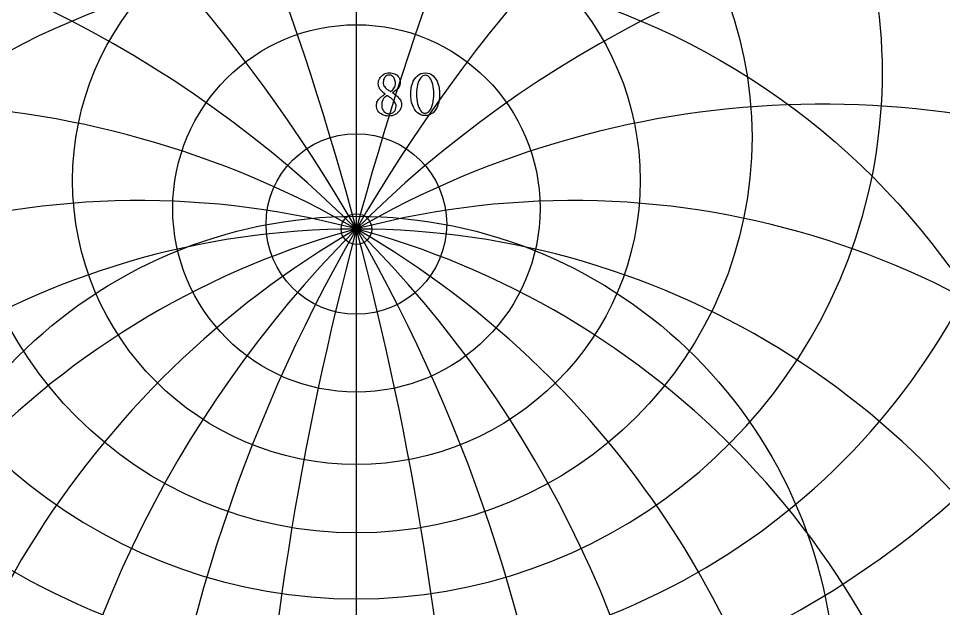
# Model space of a CAD drawing. Header units: millimetres. Extents: x -32.4 to 32.4, y -32.4 to 33.4.
# Drawn here: x -9.65 to 16.76, y 2.47 to 19.31 of the extents above; entities that cross this region are included whole.
import ezdxf

# ---------------------------------------------------------------- set-up
doc = ezdxf.new("R2010")
doc.units = ezdxf.units.MM
for name, color, linetype in [('ENGRAVE', 7, 'Continuous'), ('ENGRAVE_FINE', 8, 'Continuous'), ('TEXT', 5, 'Continuous')]:
    doc.layers.add(name, color=color, linetype=linetype)

msp = doc.modelspace()

# ---------------------------------------------------------------- linework, layer by layer
at = {"layer": 'ENGRAVE'}
msp.add_lwpolyline([(0, -31.9), (0, 31.9)], dxfattribs=at)
for centre, radius in [((0, 0), 31.9), ((0, 15.9212), 11.2919), ((0, 14.686), 8.1021), ((0, 0), 20.8814), ((0, 13.8918), 5.2425), ((0, 13.4465), 2.5763), ((0, 13.3029), 0.438), ((0, 0), 13.6687)]:
    msp.add_circle(centre, radius, dxfattribs=at)
for centre, radius, start, end in [((0, 17.7632), 15.0141, 116.667, 63.333), ((0, 20.5123), 19.6005, 164.66343, 15.33657), ((0, 24.7502), 25.6619, 191.51133, 348.48867), ((0, -9.7372), 23.0401, 25, 155), ((0, -9.7372), 23.0401, 25, 155), ((0, 31.7391), 34.4882, 212.59051, 327.40949), ((0, 44.7803), 49.4096, 230.79439, 309.20561)]:
    msp.add_arc(centre, radius, start, end, dxfattribs=at)
at = {"layer": 'ENGRAVE_FINE'}
for centre, radius, start, end in [((-85.9867, -9.7372), 89.02, 3.343595, 27.337032), ((-85.9867, -9.7372), 89.02, 3.343595, 27.337032), ((85.9867, -9.7372), 89.02, 152.662968, 176.656405), ((85.9867, -9.7372), 89.02, 152.662968, 176.656405), ((-39.9066, -9.7372), 46.0802, 6.79908, 56.16718), ((-39.9066, -9.7372), 46.0802, 6.79908, 56.16718), ((39.9066, -9.7372), 46.0802, 123.83282, 173.20092), ((39.9066, -9.7372), 46.0802, 123.83282, 173.20092), ((-23.0401, -9.7372), 32.5836, 10.49339, 88.65012), ((-23.0401, -9.7372), 32.5836, 10.49339, 88.65012), ((23.0401, -9.7372), 32.5836, 91.34988, 169.50661), ((23.0401, -9.7372), 32.5836, 91.34988, 169.50661), ((-13.3022, -9.7372), 26.6044, 14.58788, 128.69057), ((-13.3022, -9.7372), 26.6044, 14.58788, 128.69057), ((13.3022, -9.7372), 26.6044, 51.30943, 165.41212), ((13.3022, -9.7372), 26.6044, 51.30943, 165.41212), ((-6.1736, -9.7372), 23.8528, 19.3086, 147.77007), ((-6.1736, -9.7372), 23.8528, 19.3086, 147.77007), ((6.1736, -9.7372), 23.8528, 32.22993, 160.6914), ((6.1736, -9.7372), 23.8528, 32.22993, 160.6914)]:
    msp.add_arc(centre, radius, start, end, dxfattribs=at)
at = {"layer": 'TEXT'}
for points in [[(0.9383, 17.7649), (0.9802, 17.7628), (1.0202, 17.7566), (1.0584, 17.7463), (1.0947, 17.7318), (1.1284, 17.7135), (1.1586, 17.6915), (1.1853, 17.6659), (1.2084, 17.6366), (1.2271, 17.6039), (1.2404, 17.5677), (1.2485, 17.5281), (1.2511, 17.4851), (1.2489, 17.4494), (1.2424, 17.4161), (1.2315, 17.3853), (1.2162, 17.3569), (1.1978, 17.3307), (1.1775, 17.3064), (1.1555, 17.284), (1.1316, 17.2636), (1.1072, 17.2449), (1.0833, 17.2277), (1.0601, 17.2119), (1.0374, 17.1976), (1.0323, 17.1954), (1.0306, 17.1927), (1.0323, 17.1896), (1.0374, 17.1859), (1.0665, 17.1692), (1.0955, 17.15), (1.1243, 17.1284), (1.153, 17.1043), (1.1805, 17.0783), (1.2055, 17.0509), (1.2281, 17.022), (1.2482, 16.9916), (1.2648, 16.9602), (1.2766, 16.928), (1.2837, 16.8951), (1.2861, 16.8615), (1.2829, 16.8151), (1.2735, 16.7711), (1.2577, 16.7296), (1.2356, 16.6905), (1.2083, 16.6546), (1.1771, 16.6228), (1.1418, 16.5949), (1.1025, 16.571), (1.0604, 16.5519), (1.0168, 16.5383), (0.9716, 16.5301), (0.9247, 16.5273), (0.8747, 16.5298), (0.8274, 16.537), (0.7829, 16.5492), (0.7412, 16.5662), (0.7031, 16.5876), (0.6695, 16.6128), (0.6404, 16.642), (0.6158, 16.675), (0.5963, 16.7113), (0.5823, 16.7503), (0.574, 16.7919), (0.5712, 16.8362), (0.5729, 16.8666), (0.578, 16.8955), (0.5865, 16.9229), (0.5984, 16.9489), (0.6128, 16.9734), (0.629, 16.9965), (0.6468, 17.0181), (0.6664, 17.0383), (0.6868, 17.057), (0.7074, 17.0742), (0.7281, 17.09), (0.7489, 17.1043), (0.7689, 17.1173), (0.7871, 17.1291), (0.8034, 17.1397), (0.8179, 17.149), (0.8208, 17.1518), (0.8218, 17.1543), (0.8208, 17.1567), (0.8179, 17.1587), (0.798, 17.1717), (0.7773, 17.1871), (0.7558, 17.2052), (0.7334, 17.2257), (0.7114, 17.2485), (0.6911, 17.2731), (0.6726, 17.2995), (0.6557, 17.3277), (0.6417, 17.3576), (0.6316, 17.3889), (0.6256, 17.4217), (0.6236, 17.456), (0.6264, 17.496), (0.6345, 17.5346), (0.6482, 17.5718), (0.6673, 17.6075), (0.6909, 17.6408), (0.7181, 17.6709), (0.7487, 17.6976), (0.7829, 17.7211), (0.8196, 17.7403), (0.8577, 17.7539), (0.8973, 17.7621), (0.9383, 17.7649)], [(0.9286, 17.6988), (0.8959, 17.6949), (0.8657, 17.6833), (0.8381, 17.6638), (0.813, 17.6366), (0.7922, 17.6041), (0.7773, 17.5686), (0.7684, 17.5303), (0.7654, 17.489), (0.7676, 17.4544), (0.7739, 17.4227), (0.7846, 17.3937), (0.7994, 17.3676), (0.8172, 17.3439), (0.8366, 17.3226), (0.8575, 17.3036), (0.8801, 17.2869), (0.9026, 17.272), (0.9238, 17.2583), (0.9434, 17.2458), (0.9617, 17.2345), (0.9638, 17.2336), (0.9665, 17.233), (0.9697, 17.2327), (0.9733, 17.2325), (0.9742, 17.2325), (0.9748, 17.2325), (0.9751, 17.2325), (0.9753, 17.2325), (0.978, 17.2327), (0.9806, 17.233), (0.9829, 17.2336), (0.985, 17.2345), (1.0127, 17.2551), (1.0374, 17.2782), (1.0593, 17.3037), (1.0782, 17.3316), (1.0935, 17.362), (1.1044, 17.3948), (1.111, 17.43), (1.1132, 17.4676), (1.1118, 17.4955), (1.1076, 17.523), (1.1006, 17.5499), (1.0908, 17.5764), (1.0785, 17.6015), (1.0639, 17.6245), (1.047, 17.6453), (1.0277, 17.6638), (1.0062, 17.6791), (0.9825, 17.6901), (0.9567, 17.6966), (0.9286, 17.6988)], [(1.9622, 17.761), (2.0266, 17.7557), (2.0858, 17.7401), (2.1397, 17.714), (2.1885, 17.6774), (2.2318, 17.6322), (2.2696, 17.5801), (2.3018, 17.521), (2.3284, 17.455), (2.3492, 17.3839), (2.3641, 17.3095), (2.373, 17.2319), (2.376, 17.1509), (2.3729, 17.07), (2.3638, 16.9924), (2.3487, 16.918), (2.3274, 16.8469), (2.3004, 16.7809), (2.2679, 16.7216), (2.23, 16.6691), (2.1866, 16.6235), (2.1379, 16.5865), (2.0843, 16.5601), (2.0257, 16.5443), (1.9622, 16.539), (1.9002, 16.5443), (1.8427, 16.5601), (1.7895, 16.5865), (1.7407, 16.6235), (1.6968, 16.6691), (1.6584, 16.7216), (1.6254, 16.7809), (1.5979, 16.8469), (1.5762, 16.918), (1.5608, 16.9924), (1.5515, 17.07), (1.5484, 17.1509), (1.5514, 17.2319), (1.5605, 17.3095), (1.5757, 17.3839), (1.5969, 17.455), (1.624, 17.521), (1.6567, 17.5801), (1.6949, 17.6322), (1.7388, 17.6774), (1.7877, 17.714), (1.8412, 17.7401), (1.8994, 17.7557), (1.9622, 17.761)], [(1.9719, 17.691), (1.9335, 17.6865), (1.8978, 17.6728), (1.865, 17.6501), (1.8349, 17.6182), (1.8079, 17.5787), (1.7842, 17.5329), (1.7637, 17.481), (1.7465, 17.4229), (1.7329, 17.36), (1.7232, 17.2937), (1.7174, 17.224), (1.7154, 17.1509), (1.7174, 17.0786), (1.7232, 17.0094), (1.7329, 16.9431), (1.7465, 16.8799), (1.7635, 16.8214), (1.7832, 16.769), (1.8057, 16.7228), (1.831, 16.6827), (1.8588, 16.6505), (1.8886, 16.6274), (1.9205, 16.6135), (1.9544, 16.6089), (1.9953, 16.6137), (2.0326, 16.6279), (2.0662, 16.6515), (2.0962, 16.6847), (2.1226, 16.7257), (2.1455, 16.7731), (2.1649, 16.8268), (2.1807, 16.8867), (2.1931, 16.9512), (2.2019, 17.0184), (2.2071, 17.0882), (2.2089, 17.1607), (2.207, 17.2336), (2.2014, 17.3027), (2.192, 17.3681), (2.1788, 17.4297), (2.1623, 17.4864), (2.1428, 17.5371), (2.1205, 17.5816), (2.0952, 17.6201), (2.0675, 17.6511), (2.0377, 17.6733), (2.0058, 17.6866), (1.9719, 17.691)], [(0.9286, 16.5953), (0.9729, 16.599), (1.0124, 16.6099), (1.0472, 16.6281), (1.0773, 16.6536), (1.1015, 16.6851), (1.1188, 16.7211), (1.1292, 16.7618), (1.1326, 16.8071), (1.1306, 16.8358), (1.1244, 16.8637), (1.114, 16.8907), (1.0996, 16.9168), (1.0824, 16.9419), (1.0637, 16.9654), (1.0435, 16.9875), (1.0219, 17.0082), (0.9999, 17.0272), (0.9787, 17.0443), (0.9581, 17.0597), (0.9383, 17.0732), (0.9207, 17.0847), (0.9068, 17.0936), (0.8965, 17.1002), (0.8898, 17.1043), (0.8861, 17.106), (0.883, 17.1072), (0.8803, 17.108), (0.8781, 17.1082), (0.8754, 17.1081), (0.8733, 17.1077), (0.8716, 17.1071), (0.8703, 17.1063), (0.8341, 17.0811), (0.8031, 17.0543), (0.7773, 17.0258), (0.7567, 16.9955), (0.741, 16.9626), (0.7297, 16.9261), (0.723, 16.8859), (0.7208, 16.8421), (0.7227, 16.8046), (0.7285, 16.7699), (0.7382, 16.7381), (0.7518, 16.709), (0.7684, 16.6829), (0.7871, 16.6602), (0.8078, 16.6407), (0.8305, 16.6245), (0.8545, 16.6117), (0.8788, 16.6026), (0.9036, 16.5971), (0.9286, 16.5953)]]:
    msp.add_lwpolyline(points, close=True, dxfattribs=at)

doc.saveas('drawing.dxf')
